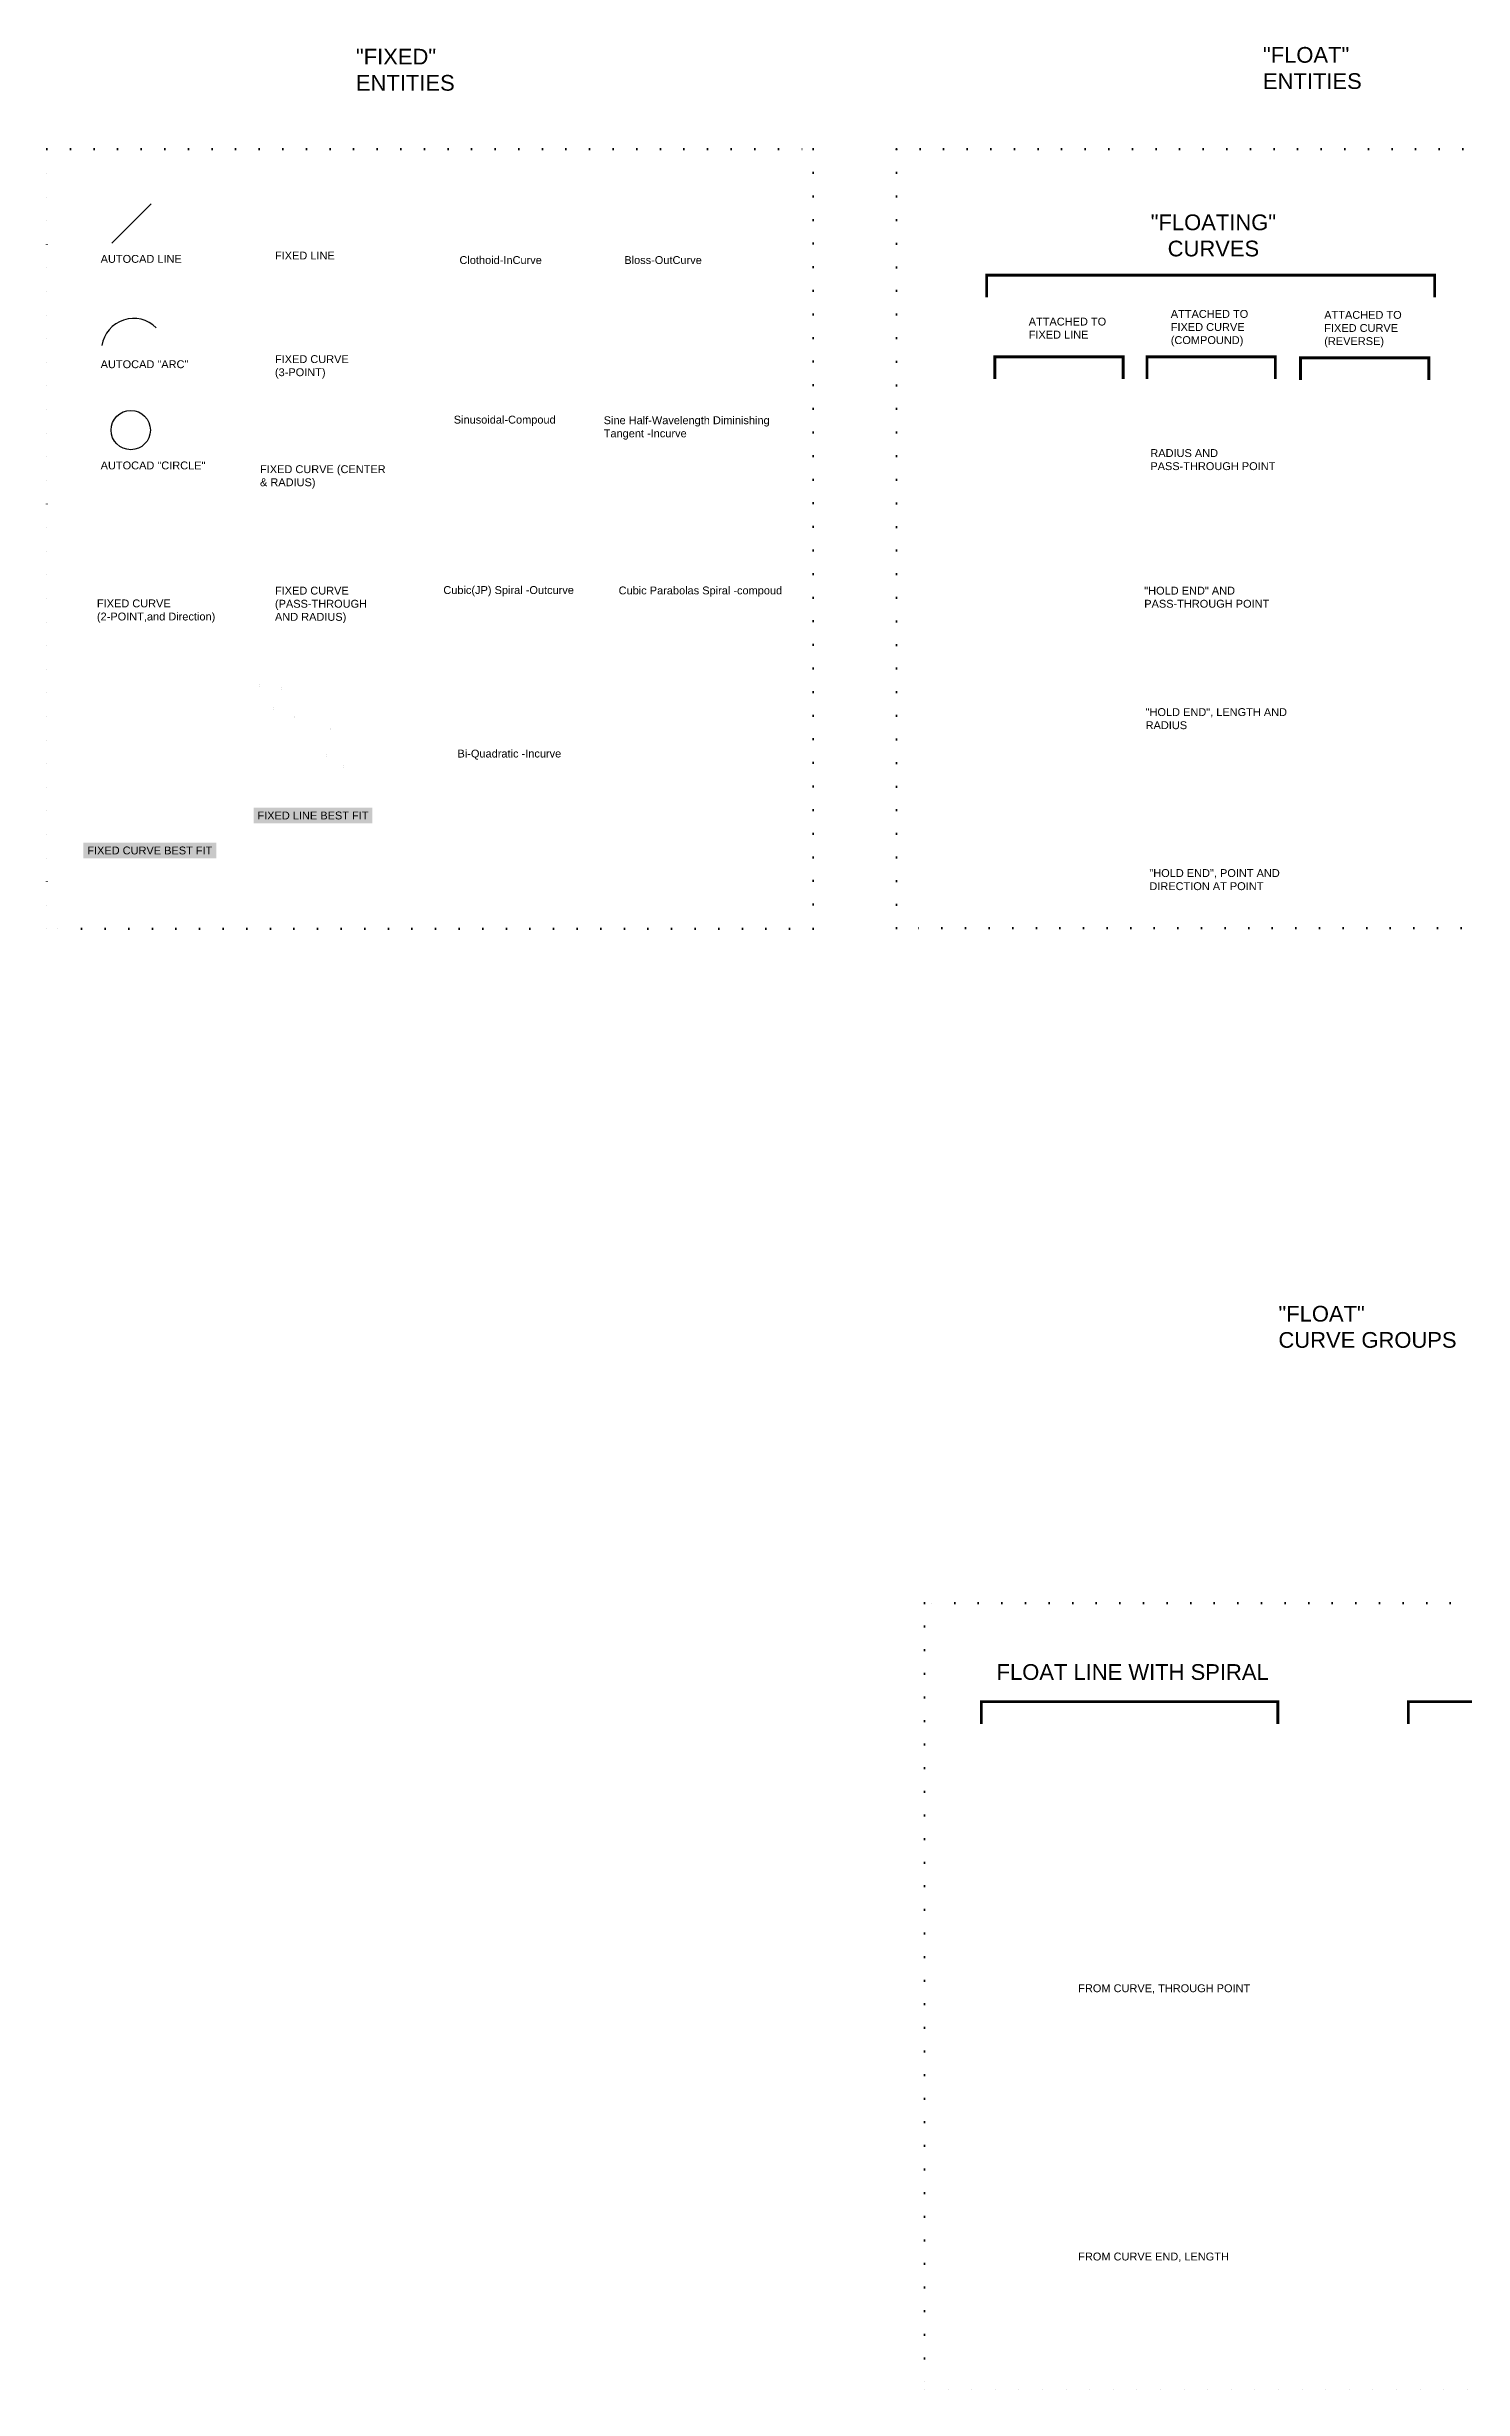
# Model space of a CAD drawing. Header units: feet. Extents: x 1000000 to 1072394, y 992134 to 1026925.
# Drawn here: x 1010954 to 1018162, y 1015007 to 1026925 of the extents above; entities that cross this region are included whole.
import ezdxf

# ---------------------------------------------------------------- set-up
doc = ezdxf.new("R2010")
doc.units = ezdxf.units.FT
doc.header["$LTSCALE"] = 40
doc.header["$MEASUREMENT"] = 0
doc.header["$PDMODE"] = 3
doc.header["$PDSIZE"] = 5
doc.linetypes.add('ACAD_ISO07W100', pattern=[3, 0, -3])
doc.styles.get("Standard").update_dxf_attribs({"font": 'arial.ttf'})

msp = doc.modelspace()

# ---------------------------------------------------------------- linework, layer by layer
msp.add_line((1011285, 1025926), (1011485, 1026126))
at = {"linetype": 'ACAD_ISO07W100', "lineweight": 100}
for points in [[(1010954, 1026404), (1014854, 1026404), (1014854, 1022437), (1010954, 1022437)], [(1015278, 1026404), (1019833, 1026404), (1019833, 1022440), (1015278, 1022440)], [(1024582, 1019007), (1015421, 1019007), (1015421, 1015007), (1024582, 1015007)]]:
    msp.add_lwpolyline(points, close=True, dxfattribs=at)
at = {"const_width": 15}
for points in [[(1018017, 1025650), (1018017, 1025763), (1015737, 1025763), (1015737, 1025650)], [(1016431, 1025234), (1016431, 1025347), (1015779, 1025347), (1015779, 1025234)], [(1017206, 1025234), (1017206, 1025347), (1016553, 1025347), (1016553, 1025234)], [(1017987, 1025229), (1017987, 1025342), (1017334, 1025342), (1017334, 1025229)], [(1017219, 1018392), (1017219, 1018505), (1015710, 1018505), (1015710, 1018392)], [(1021154, 1018392), (1021154, 1018505), (1017883, 1018505), (1017883, 1018392)]]:
    msp.add_lwpolyline(points, dxfattribs=at)
msp.add_circle((1011381, 1024975), 100)
msp.add_arc((1011396, 1025379), 164, 45.3433, 170.8183)
at = {"linetype": 'ACAD_ISO07W100', "lineweight": 100}
for p in [(1012042, 1023674), (1012151, 1023662), (1012113, 1023557), (1012217, 1023515), (1012404, 1023454), (1012381, 1023317), (1012469, 1023265)]:
    msp.add_point(p, dxfattribs=at)

# ---------------------------------------------------------------- texts
for s, insert, char_height, width, attachment_point in [('"FIXED" ENTITIES', (1012527, 1026915), 80, 592.95, 1), ('{\\fArial CE|b0|i0|c238|p34;"}FLOAT{\\fArial CE|b0|i0|c238|p34;" ENTITIES}', (1017143, 1026924), 80, 592.95, 1), ('"FLOATING" CURVES', (1016891, 1026072), 80, 814.79, 2), ('FIXED LINE', (1012115, 1025883), 40, 465.43, 1), ('AUTOCAD LINE', (1011228, 1025866), 40, 465.43, 1), ('{\\fArial CE|b0|i0|c238|p34;Clothoid}-InCurve', (1013054, 1025860), 40, 1033, 1), ('{\\fArial CE|b0|i0|c238|p34;Bloss}-OutCurve', (1013893, 1025860), 40, 1033, 1), ('ATTACHED TO FIXED LINE', (1015951, 1025547), 40, 491.09, 1), ('ATTACHED TO FIXED CURVE (COMPOUND)', (1016674, 1025586), 40, 491.09, 1), ('ATTACHED TO FIXED CURVE (REVERSE)', (1017455, 1025581), 40, 491.09, 1), ('AUTOCAD "ARC"', (1011228, 1025330), 40, 614.42, 1), ('FIXED CURVE (3-POINT)', (1012115, 1025356), 40, 465.43, 1), ('{\\fArial CE|b0|i0|c238|p34;Sinusoidal-}Compoud', (1013025, 1025048), 40, 1033, 1), ('{\\fArial CE|b0|i0|c238|p34;Sine Half-Wavelength Diminishing Tangent -}Incurve', (1013788, 1025045), 40, 1033, 1), ('AUTOCAD "CIRCLE"', (1011228, 1024815), 40, 662.07, 1), ('RADIUS AND PASS-THROUGH POINT', (1016570, 1024878), 40, 725.84, 1), ('FIXED CURVE (CENTER & RADIUS)', (1012039, 1024796), 40, 641.16, 1), ('{\\fArial CE|b0|i0|c238|p34;FIXED CURVE (}2{\\fArial CE|b0|i0|c238|p34;-POINT},and Direction{\\fArial CE|b0|i0|c238|p34;)}', (1011209, 1024113), 40, 650.31, 1), ('FIXED CURVE (PASS-THROUGH AND RADIUS)', (1012115, 1024178), 40, 546.17, 1), ('{\\fArial CE|b0|i0|c238|p34;Cubic}(JP){\\fArial CE|b0|i0|c238|p34; Spiral -Outcurve}', (1012972, 1024181), 40, 1033, 1), ('{\\fArial CE|b0|i0|c238|p34;Cubic Parabolas Spiral -}compoud', (1013864, 1024179), 40, 1033, 1), ('"HOLD END" AND PASS-THROUGH POINT', (1016539, 1024178), 40, 725.84, 1), ('"HOLD END", LENGTH AND RADIUS', (1016546, 1023560), 40, 725.84, 1), ('{\\fArial CE|b0|i0|c238|p34;Bi-Quadratic} {\\fArial CE|b0|i0|c238|p34;-}Incurve', (1013044, 1023349), 40, 1033, 1), ('"HOLD END", POINT AND DIRECTION AT POINT', (1016565, 1022741), 40, 838.98, 1), ('{\\fArial CE|b0|i0|c238|p34;"F}LOAT{\\fArial CE|b0|i0|c238|p34;" \\PCURVE GROUPS}', (1017222, 1020519), 80, 1022.9, 1), ('FLOAT LINE WITH SPIRAL', (1016480, 1018696), 80, 1654.27, 2), ('FROM CURVE, THROUGH POINT', (1016203, 1017067), 40, 989.22, 1), ('{\\fArial CE|b0|i0|c238|p34;FROM CURVE} END, LENGTH', (1016203, 1015702), 40, 989.22, 1)]:
    msp.add_mtext(s, dxfattribs=dict(insert=insert, char_height=char_height, width=width, attachment_point=attachment_point))
at = {"char_height": 40, "attachment_point": 1, "bg_fill": 1, "box_fill_scale": 1.5, "bg_fill_color": 5, "bg_fill_transparency": 0}
for s, insert in [('{\\fArial CE|b0|i0|c238|p34;FIXED LINE BEST FIT}', (1012026, 1023034)), ('{\\fArial CE|b0|i0|c238|p34;FIXED }CURVE{\\fArial CE|b0|i0|c238|p34; BEST FIT}', (1011160, 1022856))]:
    msp.add_mtext(s, dxfattribs=dict(at, insert=insert))

doc.saveas('drawing.dxf')
